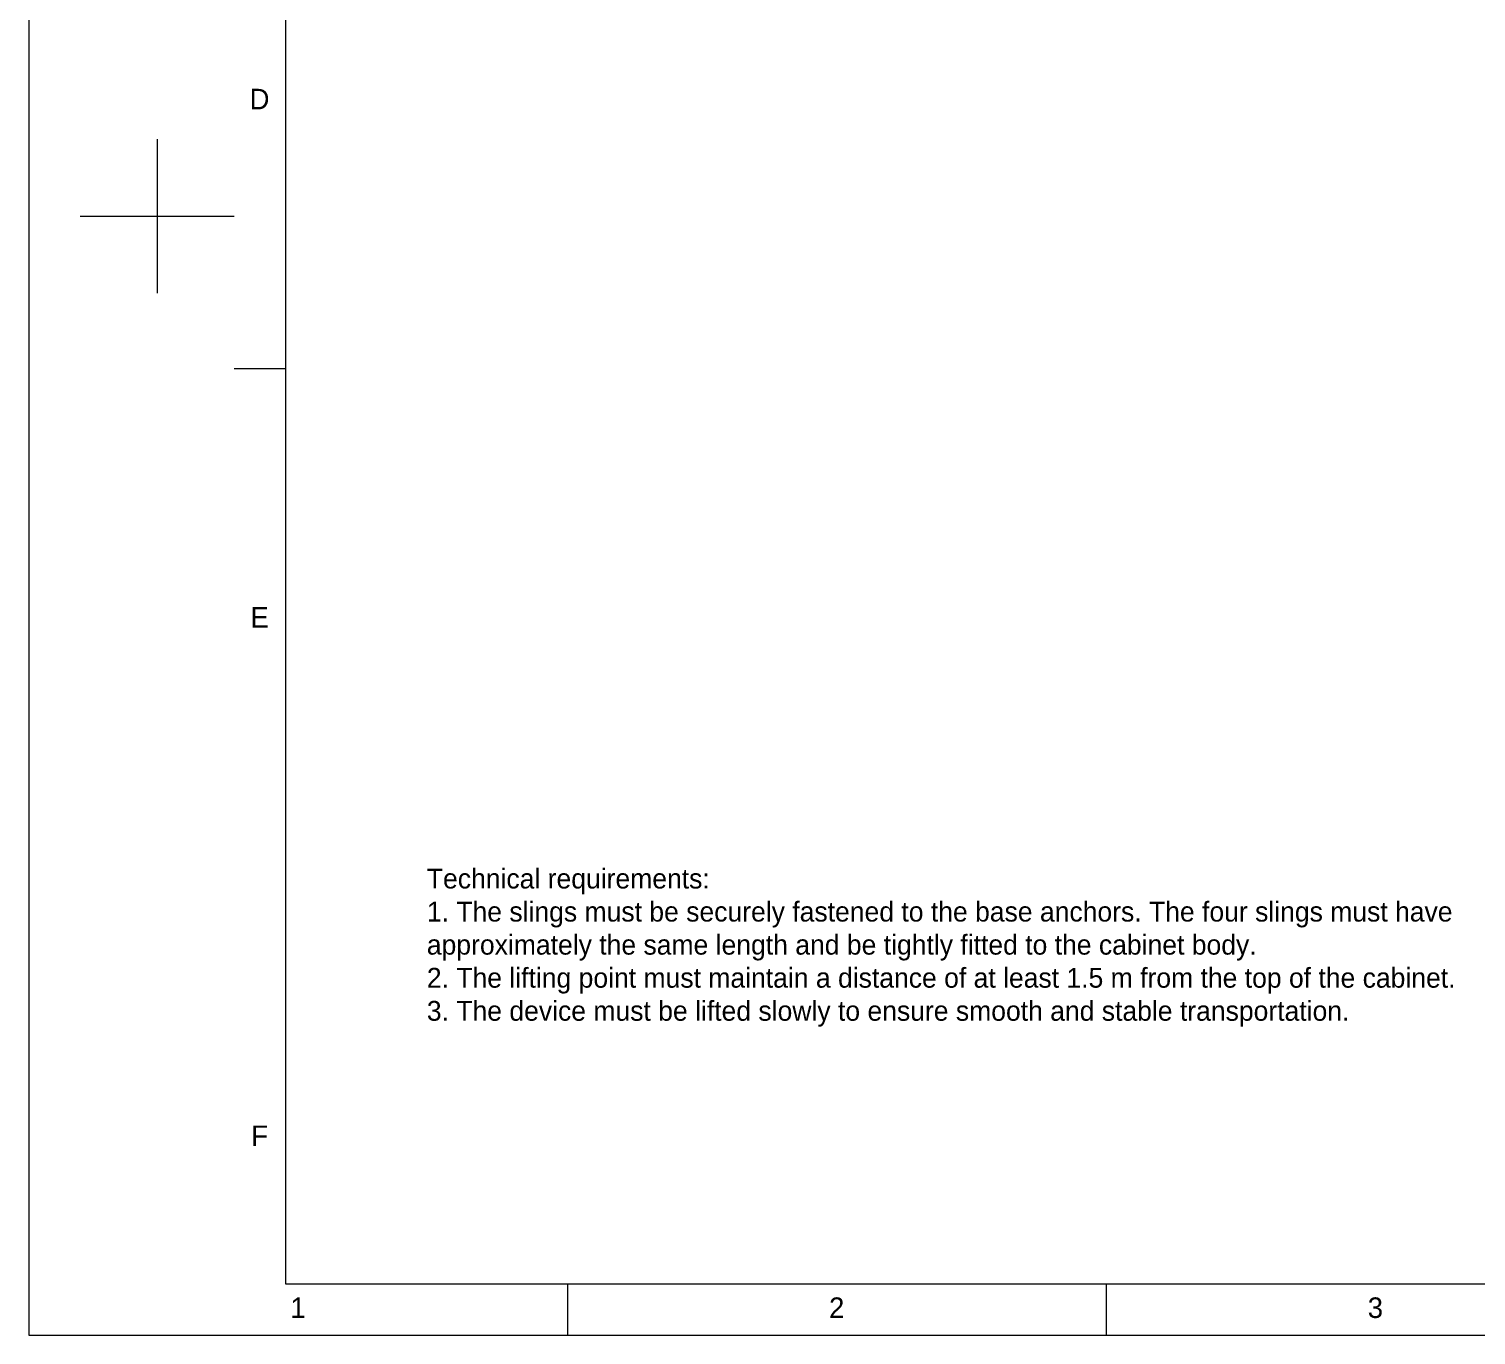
# Model space of a CAD drawing. Header units: inches. Extents: x -4705 to 38647, y 7098 to 31800.
# Drawn here: x 14027 to 17312, y 23499 to 26462 of the extents above; entities that cross this region are included whole.
import ezdxf

# ---------------------------------------------------------------- set-up
doc = ezdxf.new("R2010")
doc.units = ezdxf.units.IN
doc.header["$LTSCALE"] = 10
doc.header["$MEASUREMENT"] = 0
doc.layers.get('0').update_dxf_attribs({"lineweight": 0})
doc.styles.add('DWGTransNewTextStyle', font='SourceHanSansCN-Normal.ttf')

msp = doc.modelspace()

# ---------------------------------------------------------------- linework, layer by layer
msp.add_line((14027.318, 30415.284), (14027.318, 23498.896))
at = {"color": 7, "linetype": 'Continuous', "lineweight": 0}
for p, q in [((14609.506, 30298.846), (14609.506, 23615.334)), ((14318.412, 26211.89), (14318.412, 25862.577)), ((14143.756, 26037.234), (14493.068, 26037.234)), ((14493.068, 25691.702), (14609.506, 25691.702)), ((14609.506, 23615.334), (23691.631, 23615.334)), ((15249.912, 23615.334), (15249.912, 23498.896)), ((16472.506, 23615.334), (16472.506, 23498.896)), ((14027.318, 23498.896), (23808.068, 23498.896))]:
    msp.add_line(p, q, dxfattribs=at)

# ---------------------------------------------------------------- texts
at = {"color": 7, "linetype": 'Continuous', "lineweight": 0, "char_height": 46.575, "attachment_point": 2, "style": 'DWGTransNewTextStyle'}
for s, insert in [('D', (14550.721, 26326.337)), ('E', (14550.721, 25150.318)), ('F', (14550.721, 23974.3)), ('1', (14638.049, 23584.234)), ('2', (15860.643, 23584.234)), ('3', (17083.237, 23584.234))]:
    msp.add_mtext(s, dxfattribs=dict(at, insert=insert))
at = {"lineweight": 0, "insert": (14930.415, 24557.022), "char_height": 45, "width": 2659.53308, "attachment_point": 1, "style": 'DWGTransNewTextStyle'}
msp.add_mtext('Technical requirements: \\P1. The slings must be securely fastened to the base anchors. The four slings must have approximately the same length and be tightly fitted to the cabinet body. \\P2. The lifting point must maintain a distance of at least 1.5 m from the top of the cabinet. \\P3. The device must be lifted slowly to ensure smooth and stable transportation.', dxfattribs=at)

doc.saveas('drawing.dxf')
